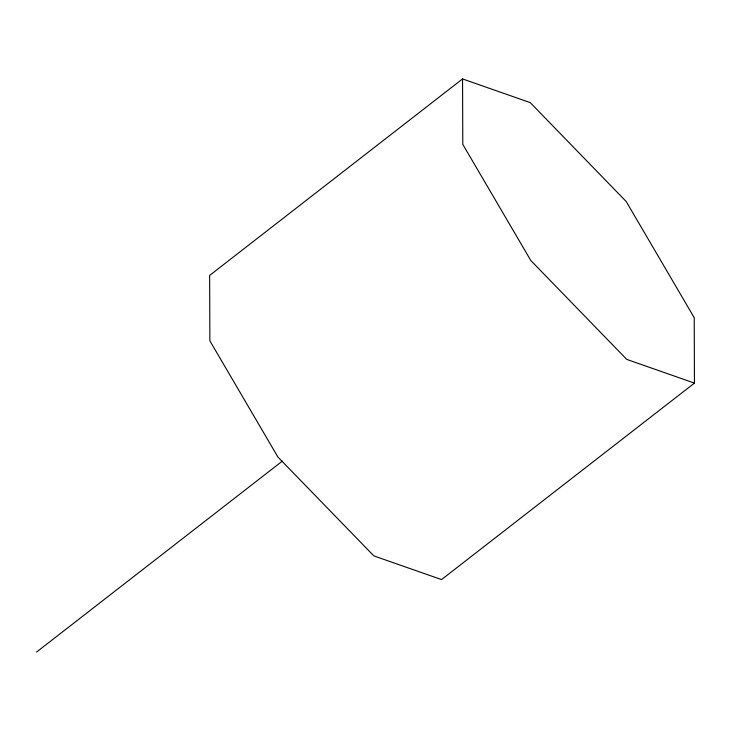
<?xml version="1.0" encoding="UTF-8"?>
<svg xmlns="http://www.w3.org/2000/svg" width="731" height="731" viewBox="0 0 731 731"><rect width="100%" height="100%" fill="white"/><g stroke="black" fill="none" stroke-linecap="round" stroke-linejoin="round"><path stroke-width="1.1" d="M462.549 78.93L209.642 275.423L209.87 340.82L277.89 457.003L373.852 555.898L441.542 579.582L694.45 383.099L694.222 317.702L626.202 201.518L530.24 102.623L462.549 78.93L462.787 144.336L530.807 260.51L626.759 359.405L694.45 383.099M36.55 652.07L282.367 461.087"/></g></svg>
